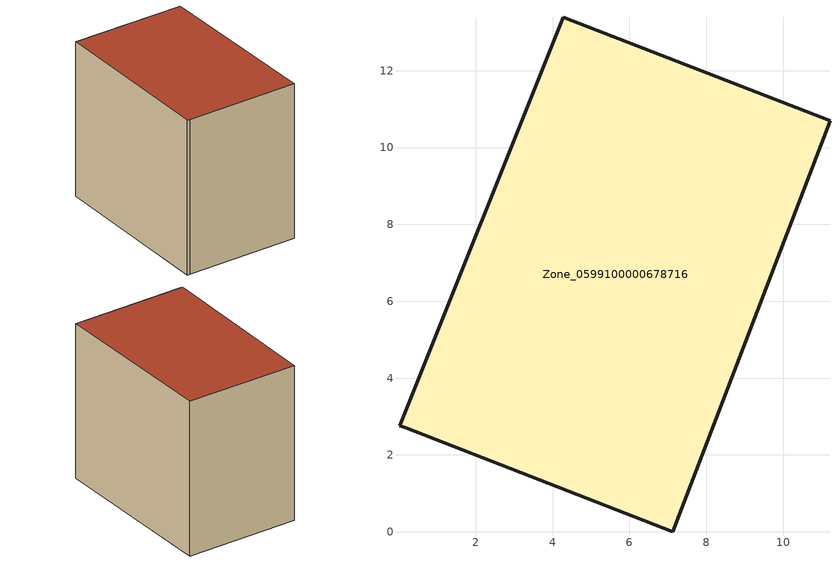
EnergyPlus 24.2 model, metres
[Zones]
Zone_0599100000678716
 floor ground (C_G): 0.02,2.76 4.28,13.39 11.22,10.69 7.13,0 0.17,2.7 z2.37
 wall outside (C_F): 11.22,10.69 4.28,13.39 0.02,2.76 0.17,2.7 7.13,0 11.22,10.69 z2.37:12.66
 roof outside (C_R): 4.28,13.39 0.02,2.76 0.17,2.7 7.13,0 11.22,10.69 z12.66
[BUILDING]
Pand.0599100000678716: North Axis=0; Terrain=City; Loads Convergence Tolerance Value=0.04; Temperature Convergence Tolerance Value=0.4; Solar Distribution=FullExterior; Maximum Number of Warmup Days=25; Minimum Number of Warmup Days=1
[Site:Location]
Rotterdam.The.Hague.AP_ZH_NLD Design_Conditions: Latitude=51.96; Longitude=4.45; Time Zone=1; Elevation=-4.5
[SITE:GROUNDTEMPERATURE:BUILDINGSURFACE]
18, 18, 18, 18, 18, 18, 18, 18, 18, 18, 18, 18
[MATERIAL] Thermal Absorptance=0.9; Solar Absorptance=0.7; Visible Absorptance=0.7
Name | Roughness | Thickness | Conductivity | Density | Specific Heat
G.TI.1946 | MediumSmooth | 0.15 | 1 | 540 | 1210
F.TI.1946 | Rough | 0.3 | 0.857143 | 1920 | 840
R.TI.1946 | MediumRough | 0.2 | 0.1 | 1500 | 1000
[CONSTRUCTION]
C_G: G.TI.1946
C_F: F.TI.1946
C_R: R.TI.1946
[ZONE]
Zone_0599100000678716: Type=1; Multiplier=1; Ceiling Height=Autocalculate; Volume=Autocalculate; Floor Area=autocalculate; Part of Total Floor Area=Yes
[ZONEINFILTRATION:DESIGNFLOWRATE]
Infil_Zone_0599100000678716: Zone or ZoneList or Space or SpaceList=Zone_0599100000678716; Schedule=AlwaysOn; Design Flow Rate Calculation Method=Flow/Area; Flow Rate per Floor Area=0.003; Constant Term Coefficient=1; Temperature Term Coefficient=0; Velocity Term Coefficient=0; Velocity Squared Term Coefficient=0
[HVACTEMPLATE:ZONE:IDEALLOADSAIRSYSTEM]
Zone_0599100000678716: Maximum Heating Supply Air Temperature=50; Minimum Cooling Supply Air Temperature=13; Maximum Heating Supply Air Humidity Ratio=0.0156; Minimum Cooling Supply Air Humidity Ratio=0.0077; Heating Limit=NoLimit; Cooling Limit=NoLimit; Dehumidification Control Type=ConstantSensibleHeatRatio; Cooling Sensible Heat Ratio=0.7; Dehumidification Setpoint=60; Humidification Control Type=None; Humidification Setpoint=30; Outdoor Air Method=None; Outdoor Air Flow Rate per Person=0.00944; Outdoor Air Flow Rate per Zone Floor Area=0; Outdoor Air Flow Rate per Zone=0; Demand Controlled Ventilation Type=None; Outdoor Air Economizer Type=NoEconomizer; Heat Recovery Type=None; Sensible Heat Recovery Effectiveness=0.7; Latent Heat Recovery Effectiveness=0.65
[ZONECONTROL:THERMOSTAT]
ThermostatControl_Zone_0599100000678716: Zone or ZoneList=Zone_0599100000678716; Control Type Schedule=DualSetpointControlType; Control 1=Thermostat_Zone_0599100000678716; Temperature Difference Between Cutout And Setpoint=0
[THERMOSTATSETPOINT:DUALSETPOINT]
Thermostat_Zone_0599100000678716: Heating Setpoint Temperature Schedule=HeatingSetpoint_Zone_0599100000678716; Cooling Setpoint Temperature Schedule=CoolingSetpoint_Zone_0599100000678716
[SCHEDULE:COMPACT]
HeatingSetpoint_Zone_0599100000678716: Through: 12/31, For: AllDays, Until: 24:00, 21
CoolingSetpoint_Zone_0599100000678716: Through: 12/31, For: AllDays, Until: 24:00, 24
DualSetpointControlType: Through: 12/31, For: AllDays, Until: 24:00, 4
AlwaysOn: Through: 12/31, For: AllDays, Until: 24:00, 1
